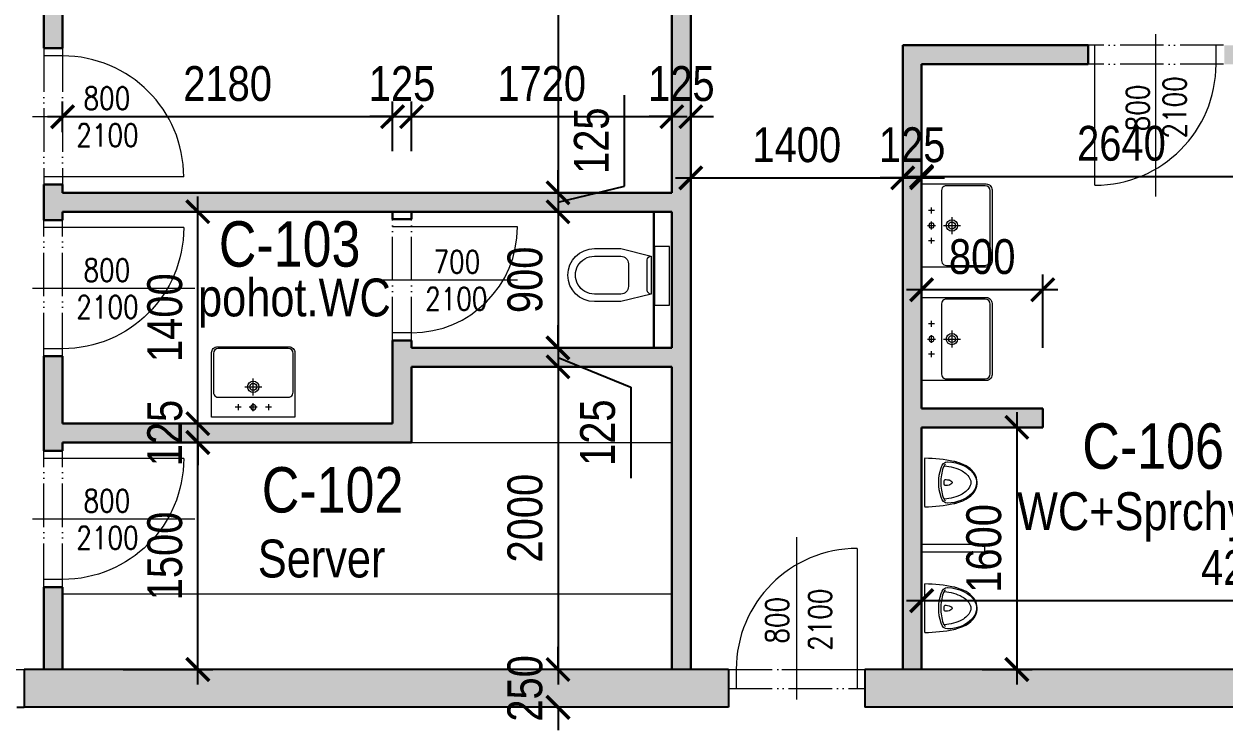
# Model space of a CAD drawing. Header units: millimetres. Extents: x 325046 to 1268204, y 1875583 to 2761998.
# Drawn here: x 911599 to 919526, y 2582493 to 2587159 of the extents above; entities that cross this region are included whole.
import ezdxf

# ---------------------------------------------------------------- set-up
doc = ezdxf.new("R2010")
doc.units = ezdxf.units.MM
doc.header["$LTSCALE"] = 100
doc.header["$PDMODE"] = 65
for name, pattern in [('ACAD_ISO05W100', [33, 24, -3, 0, -3, 0, -3]), ('ACAD_ISO10W100', [18.5, 12, -3, 0.5, -3]), ('DIVIDE', [31.75, 12.7, -6.35, 0, -6.35, 0, -6.35])]:
    doc.linetypes.add(name, pattern=pattern)
for name, color, linetype, lineweight, true_color in [('DVEŘE - POPIS', 7, 'Continuous', 5, 0x008a22), ('INTERIÉR', 7, 'Continuous', 5, 0xa65930), ('otvory', 7, 'Continuous', 20, 0xb30000), ('PŘÍČKY - SDK', 7, 'Continuous', 30, 0x6a1174), ('SANITA  - NOVÁ', 7, 'Continuous', 13, 0x3f3fde)]:
    doc.layers.add(name, color=color, linetype=linetype, lineweight=lineweight, true_color=true_color)
for name, color, linetype in [('kóty 100', 5, 'Continuous'), ('NRŘ', 6, 'DIVIDE'), ('PŘÍČKY - ZDĚNÉ', 4, 'Continuous'), ('ČÍSLO MÍSTNOSTI', 4, 'Continuous')]:
    doc.layers.add(name, color=color, linetype=linetype)
doc.layers.add('Objekty - osy', color=5, linetype='ACAD_ISO10W100', lineweight=20)
doc.layers.add('ŠRAF-YTONG', color=54, linetype='Continuous', lineweight=9)
doc.layers.add('POPIS MÍSTNOSTÍ', color=7, linetype='Continuous', true_color=0x072bf2)
doc.layers.add('ŠRAF - SDK', color=7, linetype='Continuous', true_color=0xfbe0ee)
doc.styles.add('ARIAL NARROW', font='ARIALN.TTF')
doc.styles.add('FSIMPLEX', font='simplex.shx')
doc.dimstyles.new('100', dxfattribs={"dimscale": 100, "dimtxt": 2.3, "dimasz": 1.5, "dimexe": 1, "dimexo": 4, "dimgap": 1, "dimtad": 1, "dimdec": 0, "dimzin": 0, "dimdsep": 46, "dimtxsty": 'ARIAL NARROW', "dimblk": 'ARCHTICK', "dimcen": 4, "dimdle": 1, "dimclrd": 256, "dimclre": 256, "dimclrt": 7, "dimadec": 0, "dimazin": 0, "dimtfac": 1, "dimtdec": 0, "dimtix": 1, "dimtofl": 0, "dimtmove": 0, "dimatfit": 2, "dimldrblk": 'OBLIQUE', "dimfxl": 1, "dimtolj": 1, "dimtzin": 0, "dimlwd": -1, "dimlwe": -1, "dimarcsym": 1})

# ---------------------------------------------------------------- blocks, each defined once
blk = doc.blocks.new('umyvadlo')
for points in [[(-80.5, -65), (-100, -65), (-119.5, -65)], [(-100, -84.5), (-100, -65), (-100, -45.5)], [(26.2, -65), (-26.2, -65)], [(0, -38.8), (0, -91.2)], [(119.5, -65), (100, -65), (80.5, -65)], [(100, -84.5), (100, -65), (100, -45.5)], [(0, -143.8), (0, -256.2)], [(-56.2, -200), (56.2, -200)]]:
    blk.add_lwpolyline(points)
for points in [[(275, 0), (275, 0), (-275, 0), (-275, 0)], [(-275, 0), (-275, 0), (-275, -418.8), (-275, -418.8)], [(275, -418.8), (275, -418.8), (275, 0), (275, 0)], [(-275, -418.8), (-275, -418.8), (-275, -427.1), (-275, -427.1)], [(-275, -427.1), (-274.5, -436.8), (-270.6, -446.1), (-263.9, -453.1)], [(-263.9, -453.1), (-256.6, -460.7), (-246.3, -465), (-235.7, -465)], [(-235.7, -465), (-235.7, -465), (0, -465), (0, -465)], [(0, -465), (0, -465), (235.7, -465), (235.7, -465)], [(235.7, -465), (246.2, -465), (256.6, -460.7), (263.9, -453.1)], [(263.9, -453.1), (270.6, -446.1), (274.5, -436.8), (275, -427.1)], [(275, -427.1), (275, -427.1), (275, -418.8), (275, -418.8)]]:
    blk.add_open_spline(points, degree=3)
for points, knots in [([(17.5, -65), (17.5, -55.3), (9.7, -47.5), (0, -47.5), (-9.7, -47.5), (-17.5, -55.3), (-17.5, -65), (-17.5, -74.7), (-9.7, -82.5), (0, -82.5), (9.7, -82.5), (17.5, -74.7), (17.5, -65)], [0, 0, 0, 0, 1, 1, 1, 2, 2, 2, 3, 3, 3, 4, 4, 4, 4]), ([(0, -453.3), (0, -453.3), (231, -453.3), (231, -453.3), (248.9, -453.3), (263.3, -438.4), (263.3, -420.6), (263.3, -420.6), (263.3, -170.8), (263.3, -170.8), (263.3, -170.8), (263.3, -164.8), (263.3, -164.8), (263.3, -158.4), (262.3, -152.5), (259, -147), (256.3, -142.6), (252.5, -138.7), (248.1, -135.9), (243.2, -132.8), (237.7, -131.5), (231.9, -131.4), (231.9, -131.4), (231.9, -131.4), (231.9, -131.4), (231.9, -131.4), (0, -131.4), (0, -131.4), (0, -131.4), (0, -131.4), (0, -131.4), (0, -131.4), (-231.9, -131.4), (-231.9, -131.4), (-231.9, -131.4), (-231.9, -131.4), (-231.9, -131.4), (-237.7, -131.5), (-243.2, -132.8), (-248.1, -135.9), (-252.5, -138.7), (-256.3, -142.6), (-259, -147), (-262.3, -152.5), (-263.3, -158.4), (-263.3, -164.8), (-263.3, -164.8), (-263.3, -170.8), (-263.3, -170.8), (-263.3, -170.8), (-263.3, -420.6), (-263.3, -420.6), (-263.3, -438.4), (-248.9, -453.3), (-231, -453.3), (-231, -453.3), (0, -453.3), (0, -453.3)], [0, 0, 0, 0, 1, 1, 1, 2, 2, 2, 3, 3, 3, 4, 4, 4, 5, 5, 5, 6, 6, 6, 7, 7, 7, 8, 8, 8, 9, 9, 9, 10, 10, 10, 11, 11, 11, 12, 12, 12, 13, 13, 13, 14, 14, 14, 15, 15, 15, 16, 16, 16, 17, 17, 17, 18, 18, 18, 19, 19, 19, 19]), ([(-37.5, -200), (-37.5, -179.3), (-20.7, -162.5), (0, -162.5), (20.7, -162.5), (37.5, -179.3), (37.5, -200), (37.5, -220.7), (20.7, -237.5), (0, -237.5), (-20.7, -237.5), (-37.5, -220.7), (-37.5, -200)], [0, 0, 0, 0, 1, 1, 1, 2, 2, 2, 3, 3, 3, 4, 4, 4, 4]), ([(-23, -200), (-23, -187.3), (-12.7, -177), (0, -177), (12.7, -177), (23, -187.3), (23, -200), (23, -212.7), (12.7, -223), (0, -223), (-12.7, -223), (-23, -212.7), (-23, -200)], [0, 0, 0, 0, 1, 1, 1, 2, 2, 2, 3, 3, 3, 4, 4, 4, 4])]:
    blk.add_open_spline(points, degree=3, knots=knots)
blk = doc.blocks.new('A$C2DA8013F')
at = {"layer": 'otvory', "linetype": 'ACAD_ISO05W100', "ltscale": 0.12}
for p, q in [((874.6, 0), (874.6, 900)), ((999.6, 0), (999.6, 900))]:
    blk.add_line(p, q, dxfattribs=at)
at = {"layer": 'otvory'}
for p, q in [((74.6, 850), (999.6, 850)), ((874.6, 50), (999.6, 50))]:
    blk.add_line(p, q, dxfattribs=at)
at = {"layer": 'otvory', "ltscale": 2, "transparency": 33554687}
blk.add_line((1073.7, 450), (0, 450), dxfattribs=at)
blk.add_arc((874.6, 850), 800, 180, 270, dxfattribs=at)
blk = doc.blocks.new('pisoir')
for points, knots in [([(154.6, 0), (154.6, 0), (160.5, -3), (160.5, -3), (159, -67.2), (152.7, -131.2), (139.5, -194.1), (138.1, -200.9), (136.4, -207.8), (134.4, -214.5), (122.2, -255.1), (102.7, -297), (68.6, -323.8), (38.6, -347.2), (-1.4, -354.8), (-37.3, -341.4), (-90.4, -321.6), (-119, -265.7), (-134.3, -214.5), (-136.3, -207.8), (-138.1, -200.9), (-139.5, -194.1), (-152.7, -131.2), (-159, -67.2), (-160.5, -3), (-160.5, -3), (-154.5, 0), (-154.5, 0), (-154.5, 0), (154.6, 0), (154.6, 0)], [0, 0, 0, 0, 1, 1, 1, 2, 2, 2, 3, 3, 3, 4, 4, 4, 5, 5, 5, 6, 6, 6, 7, 7, 7, 8, 8, 8, 9, 9, 9, 10, 10, 10, 10]), ([(-137, -154), (-133.8, -210.8), (-115.3, -272), (-72.8, -311.9), (-42.2, -340.8), (0.3, -353), (39.7, -334.8), (105.8, -304.2), (133.2, -221.6), (137, -154), (137, -154), (137, -152.2), (137, -152.2), (137, -133.4), (121.5, -116.4), (97.7, -109), (33.9, -89.2), (-33.9, -89.2), (-97.7, -109), (-121.5, -116.4), (-137, -133.4), (-137, -152.2), (-137, -152.2), (-137, -154), (-137, -154)], [0, 0, 0, 0, 1, 1, 1, 2, 2, 2, 3, 3, 3, 4, 4, 4, 5, 5, 5, 6, 6, 6, 7, 7, 7, 8, 8, 8, 8]), ([(118.5, -138.4), (114.4, -130.6), (106.4, -125.6), (98.3, -122.9), (67.1, -112.5), (33.6, -107.3), (0, -107.3), (-33.6, -107.3), (-67.1, -112.5), (-98.3, -122.9), (-106.4, -125.6), (-114.4, -130.6), (-118.5, -138.4)], [0, 0, 0, 0, 1, 1, 1, 2, 2, 2, 3, 3, 3, 4, 4, 4, 4]), ([(109.7, -131.3), (106.6, -171.9), (96.8, -212.6), (76.4, -248.1), (63.5, -270.6), (45.3, -292.5), (20.7, -302.4), (13.7, -305.2), (6.8, -306.4), (0, -306.3), (-6.8, -306.4), (-13.7, -305.2), (-20.7, -302.4), (-45.3, -292.5), (-63.5, -270.6), (-76.4, -248.1), (-96.8, -212.6), (-106.6, -171.9), (-109.7, -131.3)], [0, 0, 0, 0, 1, 1, 1, 2, 2, 2, 3, 3, 3, 4, 4, 4, 5, 5, 5, 6, 6, 6, 6]), ([(-11.6, -129.7), (-15.3, -129.9), (-18.4, -132.2), (-19.6, -135.8), (-19.6, -135.8), (-19.9, -138.3), (-19.9, -138.3), (-19.8, -139.7), (-19.8, -141.1), (-19.7, -142.6), (-19.3, -149.1), (-18.4, -155.6), (-16.7, -161.9), (-14.7, -169.7), (-9.8, -181.5), (-0.1, -181.9), (9.5, -181.5), (14.7, -169.8), (16.7, -161.9), (18.4, -155.6), (19.3, -149.1), (19.7, -142.6), (19.8, -141), (19.9, -139.4), (19.9, -137.8), (19.9, -137.8), (19.5, -135.1), (19.5, -135.1), (18.3, -131.9), (15.4, -130.1), (12.1, -129.7), (12.1, -129.7), (12.1, -129.7), (12.1, -129.7), (4.2, -129.6), (-3.7, -129.6), (-11.6, -129.7), (-11.6, -129.7), (-11.6, -129.7), (-11.6, -129.7)], [0, 0, 0, 0, 1, 1, 1, 2, 2, 2, 3, 3, 3, 4, 4, 4, 5, 5, 5, 6, 6, 6, 7, 7, 7, 8, 8, 8, 9, 9, 9, 10, 10, 10, 11, 11, 11, 12, 12, 12, 13, 13, 13, 13])]:
    blk.add_open_spline(points, degree=3, knots=knots)
blk = doc.blocks.new('A$C32F32A5B')
at = {"layer": 'SANITA  - NOVÁ', "ltscale": 2, "transparency": 33554687}
for p, q in [((0, 0), (0, 98.3)), ((0, 98.3), (386.6, 98.3)), ((386.6, 98.3), (386.6, 0)), ((386.6, 0), (0, 0))]:
    blk.add_line(p, q, dxfattribs=at)
for points in [[(313.1, 120.8), (363.1, 320.8), (363.1, 495.8, 1), (13.1, 495.8), (13.1, 320.8), (63.1, 120.8)], [(113.1, 270.8), (263.1, 270.8, 0.41), (313.1, 320.8), (313.1, 495.8, 1), (63.1, 495.8), (63.1, 320.8, 0.41), (113.1, 270.8)], [(63.1, 120.8), (313.1, 120.8, 0.41), (288.1, 145.8), (88.1, 145.8, 0.41), (63.1, 120.8)]]:
    blk.add_lwpolyline(points, format="xyb", dxfattribs=at)
blk = doc.blocks.new('A$C2DFD14CC')
at = {"layer": 'otvory', "linetype": 'ACAD_ISO05W100', "ltscale": 0.12}
for p, q in [((75, 0), (75, 800)), ((200, 0), (200, 800))]:
    blk.add_line(p, q, dxfattribs=at)
at = {"layer": 'otvory'}
for p, q in [((900, 750), (75, 750)), ((200, 50), (75, 50))]:
    blk.add_line(p, q, dxfattribs=at)
at = {"layer": 'otvory', "ltscale": 2, "transparency": 33554687}
blk.add_line((0, 400), (900, 400), dxfattribs=at)
blk.add_arc((200, 750), 700, 270, 0, dxfattribs=at)
blk = doc.blocks.new('_ARCHTICK')
at = {"color": 0, "linetype": 'ByBlock', "const_width": 0.15}
blk.add_lwpolyline([(-0.5, -0.5), (0.5, 0.5)], dxfattribs=at)
blk = doc.blocks.new('*D1242')
at = {"layer": 'Defpoints', "color": 0, "linetype": 'ByBlock', "ltscale": 100, "transparency": 16777216}
for p in [(915878.7, 2591092.7), (915126.4, 2586042.7), (915878.7, 2586042.7)]:
    blk.add_point(p, dxfattribs=at)
at = {"layer": 'kóty 100', "linetype": 'ByBlock', "ltscale": 100, "transparency": 16777216}
for p, q in [((915126.4, 2591192.7), (915126.4, 2585942.7)), ((915478.7, 2591092.7), (915026.4, 2591092.7)), ((915478.7, 2586042.7), (915026.4, 2586042.7))]:
    blk.add_line(p, q, dxfattribs=at)
at = {"layer": 'kóty 100', "linetype": 'ByBlock', "ltscale": 100, "transparency": 16777216, "xscale": 150, "yscale": 150, "zscale": 150}
for p, rotation in [((915126.4, 2591092.7), 90), ((915126.4, 2586042.7), 270)]:
    blk.add_blockref('_ARCHTICK', p, dxfattribs=dict(at, rotation=rotation))
at = {"layer": 'kóty 100', "color": 7, "linetype": 'ByBlock', "ltscale": 100, "transparency": 16777216, "insert": (914909, 2588567.7), "char_height": 230, "attachment_point": 5, "rotation": 90, "style": 'ARIAL NARROW'}
blk.add_mtext('\\A1;5050', dxfattribs=at)
blk = doc.blocks.new('_Oblique')
at = {"color": 0, "lineweight": -2}
blk.add_line((-0.5, -0.5), (0.5, 0.5), dxfattribs=at)
blk = doc.blocks.new('*D1243')
at = {"layer": 'Defpoints', "color": 0, "linetype": 'ByBlock', "ltscale": 100, "transparency": 16777216}
for p in [(915878.7, 2586042.7), (915126.4, 2585917.7), (915878.7, 2585917.7)]:
    blk.add_point(p, dxfattribs=at)
at = {"layer": 'kóty 100', "linetype": 'ByBlock', "ltscale": 100, "transparency": 16777216}
for p, q in [((915565.7, 2586087), (915565.7, 2586687.4)), ((915126.4, 2586042.7), (915126.4, 2586192.7)), ((915478.7, 2586042.7), (915026.4, 2586042.7)), ((915126.4, 2585980.2), (915565.7, 2586087)), ((915126.4, 2586042.7), (915126.4, 2585917.7)), ((915478.7, 2585917.7), (915026.4, 2585917.7)), ((915126.4, 2585917.7), (915126.4, 2585767.7))]:
    blk.add_line(p, q, dxfattribs=at)
at = {"layer": 'kóty 100', "linetype": 'ByBlock', "ltscale": 100, "transparency": 16777216, "xscale": 150, "yscale": 150, "zscale": 150}
for p, rotation in [((915126.4, 2586042.7), 270), ((915126.4, 2585917.7), 90)]:
    blk.add_blockref('_ARCHTICK', p, dxfattribs=dict(at, rotation=rotation))
at = {"layer": 'kóty 100', "color": 7, "linetype": 'ByBlock', "ltscale": 100, "transparency": 16777216, "insert": (915348.2, 2586387.2), "char_height": 230, "attachment_point": 5, "rotation": 90, "style": 'ARIAL NARROW'}
blk.add_mtext('\\A1;125', dxfattribs=at)
blk = doc.blocks.new('*D1244')
at = {"layer": 'Defpoints', "color": 0, "linetype": 'ByBlock', "ltscale": 100, "transparency": 16777216}
for p in [(915878.7, 2585917.7), (915126.4, 2585017.7), (915878.7, 2585017.7)]:
    blk.add_point(p, dxfattribs=at)
at = {"layer": 'kóty 100', "linetype": 'ByBlock', "ltscale": 100, "transparency": 16777216}
for p, q in [((915126.4, 2586017.7), (915126.4, 2584917.7)), ((915478.7, 2585917.7), (915026.4, 2585917.7)), ((915478.7, 2585017.7), (915026.4, 2585017.7))]:
    blk.add_line(p, q, dxfattribs=at)
at = {"layer": 'kóty 100', "linetype": 'ByBlock', "ltscale": 100, "transparency": 16777216, "xscale": 150, "yscale": 150, "zscale": 150}
for p, rotation in [((915126.4, 2585917.7), 90), ((915126.4, 2585017.7), 270)]:
    blk.add_blockref('_ARCHTICK', p, dxfattribs=dict(at, rotation=rotation))
at = {"layer": 'kóty 100', "color": 7, "linetype": 'ByBlock', "ltscale": 100, "transparency": 16777216, "insert": (914909, 2585467.7), "char_height": 230, "attachment_point": 5, "rotation": 90, "style": 'ARIAL NARROW'}
blk.add_mtext('\\A1;900', dxfattribs=at)
blk = doc.blocks.new('*D1245')
at = {"layer": 'Defpoints', "color": 0, "linetype": 'ByBlock', "ltscale": 100, "transparency": 16777216}
for p in [(915878.7, 2585017.7), (915126.4, 2584892.7), (915878.7, 2584892.7)]:
    blk.add_point(p, dxfattribs=at)
at = {"layer": 'kóty 100', "linetype": 'ByBlock', "ltscale": 100, "transparency": 16777216}
for p, q in [((915126.4, 2585017.7), (915126.4, 2585167.7)), ((915478.7, 2585017.7), (915026.4, 2585017.7)), ((915126.4, 2585017.7), (915126.4, 2584892.7)), ((915126.4, 2584955.2), (915606.6, 2584757.6)), ((915478.7, 2584892.7), (915026.4, 2584892.7)), ((915126.4, 2584892.7), (915126.4, 2584742.7)), ((915606.6, 2584757.6), (915606.6, 2584157.2))]:
    blk.add_line(p, q, dxfattribs=at)
at = {"layer": 'kóty 100', "linetype": 'ByBlock', "ltscale": 100, "transparency": 16777216, "xscale": 150, "yscale": 150, "zscale": 150}
for p, rotation in [((915126.4, 2585017.7), 270), ((915126.4, 2584892.7), 90)]:
    blk.add_blockref('_ARCHTICK', p, dxfattribs=dict(at, rotation=rotation))
at = {"layer": 'kóty 100', "color": 7, "linetype": 'ByBlock', "ltscale": 100, "transparency": 16777216, "insert": (915389.2, 2584457.4), "char_height": 230, "attachment_point": 5, "rotation": 90, "style": 'ARIAL NARROW'}
blk.add_mtext('\\A1;125', dxfattribs=at)
blk = doc.blocks.new('*D1246')
at = {"layer": 'Defpoints', "color": 0, "linetype": 'ByBlock', "ltscale": 100, "transparency": 16777216}
for p in [(915878.7, 2584892.7), (915126.4, 2582892.7), (915878.7, 2582892.7)]:
    blk.add_point(p, dxfattribs=at)
at = {"layer": 'kóty 100', "linetype": 'ByBlock', "ltscale": 100, "transparency": 16777216}
for p, q in [((915126.4, 2584992.7), (915126.4, 2582792.7)), ((915478.7, 2584892.7), (915026.4, 2584892.7)), ((915478.7, 2582892.7), (915026.4, 2582892.7))]:
    blk.add_line(p, q, dxfattribs=at)
at = {"layer": 'kóty 100', "linetype": 'ByBlock', "ltscale": 100, "transparency": 16777216, "xscale": 150, "yscale": 150, "zscale": 150}
for p, rotation in [((915126.4, 2584892.7), 90), ((915126.4, 2582892.7), 270)]:
    blk.add_blockref('_ARCHTICK', p, dxfattribs=dict(at, rotation=rotation))
at = {"layer": 'kóty 100', "color": 7, "linetype": 'ByBlock', "ltscale": 100, "transparency": 16777216, "insert": (914909, 2583892.7), "char_height": 230, "attachment_point": 5, "rotation": 90, "style": 'ARIAL NARROW'}
blk.add_mtext('\\A1;2000', dxfattribs=at)
blk = doc.blocks.new('*D1247')
at = {"layer": 'Defpoints', "color": 0, "linetype": 'ByBlock', "ltscale": 100, "transparency": 16777216}
for p in [(915878.7, 2582892.7), (915126.4, 2582642.7), (916253.7, 2582642.7)]:
    blk.add_point(p, dxfattribs=at)
at = {"layer": 'kóty 100', "linetype": 'ByBlock', "ltscale": 100, "transparency": 16777216}
for p, q in [((915126.4, 2582892.7), (915126.4, 2583042.7)), ((915478.7, 2582892.7), (915026.4, 2582892.7)), ((915853.7, 2582642.7), (915026.4, 2582642.7)), ((915126.4, 2582642.7), (915126.4, 2582492.7))]:
    blk.add_line(p, q, dxfattribs=at)
at = {"layer": 'kóty 100', "linetype": 'ByBlock', "ltscale": 100, "transparency": 16777216, "xscale": 150, "yscale": 150, "zscale": 150}
for p, rotation in [((915126.4, 2582892.7), 270), ((915126.4, 2582642.7), 90)]:
    blk.add_blockref('_ARCHTICK', p, dxfattribs=dict(at, rotation=rotation))
at = {"layer": 'kóty 100', "color": 7, "linetype": 'ByBlock', "ltscale": 100, "transparency": 16777216, "insert": (914909, 2582767.7), "char_height": 230, "attachment_point": 5, "rotation": 90, "style": 'ARIAL NARROW'}
blk.add_mtext('\\A1;250', dxfattribs=at)
blk = doc.blocks.new('*D1248')
at = {"layer": 'Defpoints', "color": 0, "linetype": 'ByBlock', "ltscale": 100, "transparency": 16777216}
for p in [(911853.7, 2584392.7), (912747, 2584392.7), (911853.7, 2582892.7)]:
    blk.add_point(p, dxfattribs=at)
at = {"layer": 'kóty 100', "linetype": 'ByBlock', "ltscale": 100, "transparency": 16777216}
for p, q in [((912747, 2582792.7), (912747, 2584492.7)), ((912253.7, 2584392.7), (912847, 2584392.7)), ((912253.7, 2582892.7), (912847, 2582892.7))]:
    blk.add_line(p, q, dxfattribs=at)
at = {"layer": 'kóty 100', "linetype": 'ByBlock', "ltscale": 100, "transparency": 16777216, "xscale": 150, "yscale": 150, "zscale": 150}
for p, rotation in [((912747, 2584392.7), 90), ((912747, 2582892.7), 270)]:
    blk.add_blockref('_ARCHTICK', p, dxfattribs=dict(at, rotation=rotation))
at = {"layer": 'kóty 100', "color": 7, "linetype": 'ByBlock', "ltscale": 100, "transparency": 16777216, "insert": (912529.6, 2583642.7), "char_height": 230, "attachment_point": 5, "rotation": 90, "style": 'ARIAL NARROW'}
blk.add_mtext('\\A1;1500', dxfattribs=at)
blk = doc.blocks.new('*D1249')
at = {"layer": 'Defpoints', "color": 0, "linetype": 'ByBlock', "ltscale": 100, "transparency": 16777216}
for p in [(911853.7, 2584517.7), (912747, 2584517.7), (911853.7, 2584392.7)]:
    blk.add_point(p, dxfattribs=at)
at = {"layer": 'kóty 100', "linetype": 'ByBlock', "ltscale": 100, "transparency": 16777216}
for p, q in [((912747, 2584517.7), (912747, 2584667.7)), ((912253.7, 2584517.7), (912847, 2584517.7)), ((912253.7, 2584392.7), (912847, 2584392.7)), ((912747, 2584392.7), (912747, 2584242.7))]:
    blk.add_line(p, q, dxfattribs=at)
at = {"layer": 'kóty 100', "linetype": 'ByBlock', "ltscale": 100, "transparency": 16777216, "xscale": 150, "yscale": 150, "zscale": 150}
for p, rotation in [((912747, 2584517.7), 270), ((912747, 2584392.7), 90)]:
    blk.add_blockref('_ARCHTICK', p, dxfattribs=dict(at, rotation=rotation))
at = {"layer": 'kóty 100', "color": 7, "linetype": 'ByBlock', "ltscale": 100, "transparency": 16777216, "insert": (912529.6, 2584455.2), "char_height": 230, "attachment_point": 5, "rotation": 90, "style": 'ARIAL NARROW'}
blk.add_mtext('\\A1;125', dxfattribs=at)
blk = doc.blocks.new('*D1250')
at = {"layer": 'Defpoints', "color": 0, "linetype": 'ByBlock', "ltscale": 100, "transparency": 16777216}
for p in [(911853.7, 2585917.7), (912747, 2585917.7), (911853.7, 2584517.7)]:
    blk.add_point(p, dxfattribs=at)
at = {"layer": 'kóty 100', "linetype": 'ByBlock', "ltscale": 100, "transparency": 16777216}
for p, q in [((912747, 2584417.7), (912747, 2586017.7)), ((912253.7, 2585917.7), (912847, 2585917.7)), ((912253.7, 2584517.7), (912847, 2584517.7))]:
    blk.add_line(p, q, dxfattribs=at)
at = {"layer": 'kóty 100', "linetype": 'ByBlock', "ltscale": 100, "transparency": 16777216, "xscale": 150, "yscale": 150, "zscale": 150}
for p, rotation in [((912747, 2585917.7), 90), ((912747, 2584517.7), 270)]:
    blk.add_blockref('_ARCHTICK', p, dxfattribs=dict(at, rotation=rotation))
at = {"layer": 'kóty 100', "color": 7, "linetype": 'ByBlock', "ltscale": 100, "transparency": 16777216, "insert": (912529.6, 2585217.7), "char_height": 230, "attachment_point": 5, "rotation": 90, "style": 'ARIAL NARROW'}
blk.add_mtext('\\A1;1400', dxfattribs=at)
blk = doc.blocks.new('*D1251')
at = {"layer": 'Defpoints', "color": 0, "linetype": 'ByBlock', "ltscale": 100, "transparency": 16777216}
for p in [(914033.7, 2586546.1), (911853.7, 2586042.7), (914033.7, 2585917.7)]:
    blk.add_point(p, dxfattribs=at)
at = {"layer": 'kóty 100', "linetype": 'ByBlock', "ltscale": 100, "transparency": 16777216}
for p, q in [((911853.7, 2586442.7), (911853.7, 2586646.1)), ((914033.7, 2586317.7), (914033.7, 2586646.1)), ((911753.7, 2586546.1), (914133.7, 2586546.1))]:
    blk.add_line(p, q, dxfattribs=at)
at = {"layer": 'kóty 100', "linetype": 'ByBlock', "ltscale": 100, "transparency": 16777216, "xscale": 150, "yscale": 150, "zscale": 150, "rotation": 180}
blk.add_blockref('_ARCHTICK', (911853.7, 2586546.1), dxfattribs=at)
at = {"layer": 'kóty 100', "linetype": 'ByBlock', "ltscale": 100, "transparency": 16777216, "xscale": 150, "yscale": 150, "zscale": 150}
blk.add_blockref('_ARCHTICK', (914033.7, 2586546.1), dxfattribs=at)
at = {"layer": 'kóty 100', "color": 7, "linetype": 'ByBlock', "ltscale": 100, "transparency": 16777216, "insert": (912943.7, 2586763.5), "char_height": 230, "attachment_point": 5, "style": 'ARIAL NARROW'}
blk.add_mtext('\\A1;2180', dxfattribs=at)
blk = doc.blocks.new('*D1252')
at = {"layer": 'Defpoints', "color": 0, "linetype": 'ByBlock', "ltscale": 100, "transparency": 16777216}
for p in [(914158.7, 2586546.1), (914033.7, 2585917.7), (914158.7, 2585917.7)]:
    blk.add_point(p, dxfattribs=at)
at = {"layer": 'kóty 100', "linetype": 'ByBlock', "ltscale": 100, "transparency": 16777216}
for p, q in [((914033.7, 2586317.7), (914033.7, 2586646.1)), ((914158.7, 2586317.7), (914158.7, 2586646.1)), ((914033.7, 2586546.1), (913883.7, 2586546.1)), ((914158.7, 2586546.1), (914308.7, 2586546.1))]:
    blk.add_line(p, q, dxfattribs=at)
at = {"layer": 'kóty 100', "linetype": 'ByBlock', "ltscale": 100, "transparency": 16777216, "xscale": 150, "yscale": 150, "zscale": 150}
blk.add_blockref('_ARCHTICK', (914033.7, 2586546.1), dxfattribs=at)
at = {"layer": 'kóty 100', "linetype": 'ByBlock', "ltscale": 100, "transparency": 16777216, "xscale": 150, "yscale": 150, "zscale": 150, "rotation": 180}
blk.add_blockref('_ARCHTICK', (914158.7, 2586546.1), dxfattribs=at)
at = {"layer": 'kóty 100', "color": 7, "linetype": 'ByBlock', "ltscale": 100, "transparency": 16777216, "insert": (914096.2, 2586763.5), "char_height": 230, "attachment_point": 5, "style": 'ARIAL NARROW'}
blk.add_mtext('\\A1;125', dxfattribs=at)
blk = doc.blocks.new('*D1253')
at = {"layer": 'Defpoints', "color": 0, "linetype": 'ByBlock', "ltscale": 100, "transparency": 16777216}
for p in [(915878.7, 2586546.1), (914158.7, 2585917.7), (915878.7, 2585917.7)]:
    blk.add_point(p, dxfattribs=at)
at = {"layer": 'kóty 100', "linetype": 'ByBlock', "ltscale": 100, "transparency": 16777216}
for p, q in [((914158.7, 2586317.7), (914158.7, 2586646.1)), ((915878.7, 2586317.7), (915878.7, 2586646.1)), ((914058.7, 2586546.1), (915978.7, 2586546.1))]:
    blk.add_line(p, q, dxfattribs=at)
at = {"layer": 'kóty 100', "linetype": 'ByBlock', "ltscale": 100, "transparency": 16777216, "xscale": 150, "yscale": 150, "zscale": 150, "rotation": 180}
blk.add_blockref('_ARCHTICK', (914158.7, 2586546.1), dxfattribs=at)
at = {"layer": 'kóty 100', "linetype": 'ByBlock', "ltscale": 100, "transparency": 16777216, "xscale": 150, "yscale": 150, "zscale": 150}
blk.add_blockref('_ARCHTICK', (915878.7, 2586546.1), dxfattribs=at)
at = {"layer": 'kóty 100', "color": 7, "linetype": 'ByBlock', "ltscale": 100, "transparency": 16777216, "insert": (915018.7, 2586763.5), "char_height": 230, "attachment_point": 5, "style": 'ARIAL NARROW'}
blk.add_mtext('\\A1;1720', dxfattribs=at)
blk = doc.blocks.new('*D1254')
at = {"layer": 'Defpoints', "color": 0, "linetype": 'ByBlock', "ltscale": 100, "transparency": 16777216}
for p in [(916003.7, 2586546.1), (915878.7, 2585917.7), (916003.7, 2584451.4)]:
    blk.add_point(p, dxfattribs=at)
at = {"layer": 'kóty 100', "linetype": 'ByBlock', "ltscale": 100, "transparency": 16777216}
for p, q in [((915878.7, 2586317.7), (915878.7, 2586646.1)), ((916003.7, 2584851.4), (916003.7, 2586646.1)), ((915878.7, 2586546.1), (915728.7, 2586546.1)), ((916003.7, 2586546.1), (916153.7, 2586546.1))]:
    blk.add_line(p, q, dxfattribs=at)
at = {"layer": 'kóty 100', "linetype": 'ByBlock', "ltscale": 100, "transparency": 16777216, "xscale": 150, "yscale": 150, "zscale": 150}
blk.add_blockref('_ARCHTICK', (915878.7, 2586546.1), dxfattribs=at)
at = {"layer": 'kóty 100', "linetype": 'ByBlock', "ltscale": 100, "transparency": 16777216, "xscale": 150, "yscale": 150, "zscale": 150, "rotation": 180}
blk.add_blockref('_ARCHTICK', (916003.7, 2586546.1), dxfattribs=at)
at = {"layer": 'kóty 100', "color": 7, "linetype": 'ByBlock', "ltscale": 100, "transparency": 16777216, "insert": (915941.2, 2586763.5), "char_height": 230, "attachment_point": 5, "style": 'ARIAL NARROW'}
blk.add_mtext('\\A1;125', dxfattribs=at)
blk = doc.blocks.new('*D1255')
at = {"layer": 'Defpoints', "color": 0, "linetype": 'ByBlock', "ltscale": 100, "transparency": 16777216}
for p in [(917403.7, 2586613.2), (917403.7, 2586141.6), (916003.7, 2584046.8)]:
    blk.add_point(p, dxfattribs=at)
at = {"layer": 'kóty 100', "linetype": 'ByBlock', "ltscale": 100, "transparency": 16777216}
for p, q in [((916003.7, 2584446.8), (916003.7, 2586241.6)), ((917403.7, 2586213.2), (917403.7, 2586041.6)), ((915903.7, 2586141.6), (917503.7, 2586141.6))]:
    blk.add_line(p, q, dxfattribs=at)
at = {"layer": 'kóty 100', "linetype": 'ByBlock', "ltscale": 100, "transparency": 16777216, "xscale": 150, "yscale": 150, "zscale": 150, "rotation": 180}
blk.add_blockref('_ARCHTICK', (916003.7, 2586141.6), dxfattribs=at)
at = {"layer": 'kóty 100', "linetype": 'ByBlock', "ltscale": 100, "transparency": 16777216, "xscale": 150, "yscale": 150, "zscale": 150}
blk.add_blockref('_ARCHTICK', (917403.7, 2586141.6), dxfattribs=at)
at = {"layer": 'kóty 100', "color": 7, "linetype": 'ByBlock', "ltscale": 100, "transparency": 16777216, "insert": (916703.7, 2586359), "char_height": 230, "attachment_point": 5, "style": 'ARIAL NARROW'}
blk.add_mtext('\\A1;1400', dxfattribs=at)
blk = doc.blocks.new('*D1256')
at = {"layer": 'Defpoints', "color": 0, "linetype": 'ByBlock', "ltscale": 100, "transparency": 16777216}
for p in [(917403.7, 2586613.2), (917528.7, 2586488.2), (917528.7, 2586141.6)]:
    blk.add_point(p, dxfattribs=at)
at = {"layer": 'kóty 100', "linetype": 'ByBlock', "ltscale": 100, "transparency": 16777216}
for p, q in [((917403.7, 2586213.2), (917403.7, 2586041.6)), ((917403.7, 2586141.6), (917253.7, 2586141.6)), ((917528.7, 2586141.6), (917678.7, 2586141.6)), ((917528.7, 2586088.2), (917528.7, 2586041.6))]:
    blk.add_line(p, q, dxfattribs=at)
at = {"layer": 'kóty 100', "linetype": 'ByBlock', "ltscale": 100, "transparency": 16777216, "xscale": 150, "yscale": 150, "zscale": 150}
blk.add_blockref('_ARCHTICK', (917403.7, 2586141.6), dxfattribs=at)
at = {"layer": 'kóty 100', "linetype": 'ByBlock', "ltscale": 100, "transparency": 16777216, "xscale": 150, "yscale": 150, "zscale": 150, "rotation": 180}
blk.add_blockref('_ARCHTICK', (917528.7, 2586141.6), dxfattribs=at)
at = {"layer": 'kóty 100', "color": 7, "linetype": 'ByBlock', "ltscale": 100, "transparency": 16777216, "insert": (917466.2, 2586359), "char_height": 230, "attachment_point": 5, "style": 'ARIAL NARROW'}
blk.add_mtext('\\A1;125', dxfattribs=at)
blk = doc.blocks.new('*D1257')
at = {"layer": 'Defpoints', "color": 0, "linetype": 'ByBlock', "ltscale": 100, "transparency": 16777216}
for p in [(921807, 2583347.5), (917528.7, 2582892.7), (921807, 2582902.8)]:
    blk.add_point(p, dxfattribs=at)
at = {"layer": 'kóty 100', "linetype": 'ByBlock', "ltscale": 100, "transparency": 16777216}
for p, q in [((917528.7, 2583292.7), (917528.7, 2583447.5)), ((921807, 2583302.8), (921807, 2583447.5)), ((917428.7, 2583347.5), (921907, 2583347.5))]:
    blk.add_line(p, q, dxfattribs=at)
at = {"layer": 'kóty 100', "linetype": 'ByBlock', "ltscale": 100, "transparency": 16777216, "xscale": 150, "yscale": 150, "zscale": 150, "rotation": 180}
blk.add_blockref('_ARCHTICK', (917528.7, 2583347.5), dxfattribs=at)
at = {"layer": 'kóty 100', "linetype": 'ByBlock', "ltscale": 100, "transparency": 16777216, "xscale": 150, "yscale": 150, "zscale": 150}
blk.add_blockref('_ARCHTICK', (921807, 2583347.5), dxfattribs=at)
at = {"layer": 'kóty 100', "color": 7, "linetype": 'ByBlock', "ltscale": 100, "transparency": 16777216, "insert": (919667.8, 2583564.9), "char_height": 230, "attachment_point": 5, "style": 'ARIAL NARROW'}
blk.add_mtext('\\A1;4278', dxfattribs=at)
blk = doc.blocks.new('*D1261')
at = {"layer": 'Defpoints', "color": 0, "linetype": 'ByBlock', "ltscale": 100, "transparency": 16777216}
for p in [(917528.7, 2586892.7), (920168.7, 2586151.2), (920168.7, 2586042.7)]:
    blk.add_point(p, dxfattribs=at)
at = {"layer": 'kóty 100', "linetype": 'ByBlock', "ltscale": 100, "transparency": 16777216}
for p, q in [((917528.7, 2586492.7), (917528.7, 2586051.2)), ((920168.7, 2586442.7), (920168.7, 2586251.2)), ((917428.7, 2586151.2), (920268.7, 2586151.2))]:
    blk.add_line(p, q, dxfattribs=at)
at = {"layer": 'kóty 100', "linetype": 'ByBlock', "ltscale": 100, "transparency": 16777216, "xscale": 150, "yscale": 150, "zscale": 150, "rotation": 180}
blk.add_blockref('_ARCHTICK', (917528.7, 2586151.2), dxfattribs=at)
at = {"layer": 'kóty 100', "linetype": 'ByBlock', "ltscale": 100, "transparency": 16777216, "xscale": 150, "yscale": 150, "zscale": 150}
blk.add_blockref('_ARCHTICK', (920168.7, 2586151.2), dxfattribs=at)
at = {"layer": 'kóty 100', "color": 7, "linetype": 'ByBlock', "ltscale": 100, "transparency": 16777216, "insert": (918848.7, 2586368.6), "char_height": 230, "attachment_point": 5, "style": 'ARIAL NARROW'}
blk.add_mtext('\\A1;2640', dxfattribs=at)
blk = doc.blocks.new('*D1281')
at = {"layer": 'Defpoints', "color": 0, "linetype": 'ByBlock', "ltscale": 100, "transparency": 16777216}
for p in [(917528.7, 2584492.7), (917528.7, 2582892.7), (918157.8, 2582892.7)]:
    blk.add_point(p, dxfattribs=at)
at = {"layer": 'kóty 100', "linetype": 'ByBlock', "ltscale": 100, "transparency": 16777216}
for p, q in [((918157.8, 2584592.7), (918157.8, 2582792.7)), ((917928.7, 2584492.7), (918257.8, 2584492.7)), ((917928.7, 2582892.7), (918257.8, 2582892.7))]:
    blk.add_line(p, q, dxfattribs=at)
at = {"layer": 'kóty 100', "linetype": 'ByBlock', "ltscale": 100, "transparency": 16777216, "xscale": 150, "yscale": 150, "zscale": 150}
for p, rotation in [((918157.8, 2584492.7), 90), ((918157.8, 2582892.7), 270)]:
    blk.add_blockref('_ARCHTICK', p, dxfattribs=dict(at, rotation=rotation))
at = {"layer": 'kóty 100', "color": 7, "linetype": 'ByBlock', "ltscale": 100, "transparency": 16777216, "insert": (917940.4, 2583692.7), "char_height": 230, "attachment_point": 5, "rotation": 90, "style": 'ARIAL NARROW'}
blk.add_mtext('\\A1;1600', dxfattribs=at)
blk = doc.blocks.new('*D1282')
at = {"layer": 'Defpoints', "color": 0, "linetype": 'ByBlock', "ltscale": 100, "transparency": 16777216}
for p in [(917528.7, 2585402.4), (917528.7, 2584617.7), (918328.7, 2584617.7)]:
    blk.add_point(p, dxfattribs=at)
at = {"layer": 'kóty 100', "linetype": 'ByBlock', "ltscale": 100, "transparency": 16777216}
for p, q in [((917528.7, 2585017.7), (917528.7, 2585502.4)), ((918328.7, 2585017.7), (918328.7, 2585502.4)), ((918428.7, 2585402.4), (917428.7, 2585402.4))]:
    blk.add_line(p, q, dxfattribs=at)
at = {"layer": 'kóty 100', "linetype": 'ByBlock', "ltscale": 100, "transparency": 16777216, "xscale": 150, "yscale": 150, "zscale": 150, "rotation": 180}
blk.add_blockref('_ARCHTICK', (917528.7, 2585402.4), dxfattribs=at)
at = {"layer": 'kóty 100', "linetype": 'ByBlock', "ltscale": 100, "transparency": 16777216, "xscale": 150, "yscale": 150, "zscale": 150}
blk.add_blockref('_ARCHTICK', (918328.7, 2585402.4), dxfattribs=at)
at = {"layer": 'kóty 100', "color": 7, "linetype": 'ByBlock', "ltscale": 100, "transparency": 16777216, "insert": (917928.7, 2585619.8), "char_height": 230, "attachment_point": 5, "style": 'ARIAL NARROW'}
blk.add_mtext('\\A1;800', dxfattribs=at)

msp = doc.modelspace()

# ---------------------------------------------------------------- hatches: boundary and pattern name
at = {"layer": 'ŠRAF - SDK', "ltscale": 100}
h = msp.add_hatch(color=256, dxfattribs=at)
h.dxf.hatch_style = 1
h.paths.add_polyline_path([(911853.7, 2591092.7), (911778.7, 2591092.7), (911778.7, 2591242.7), (911753.7, 2591242.7), (911728.7, 2591242.7), (911728.7, 2586997.7), (911853.7, 2586997.7)])
h.paths.add_polyline_path([(916003.6, 2588092.7), (917403.7, 2588092.7), (917403.7, 2588192.7), (916003.6, 2588192.7), (916003.7, 2590642.7), (915878.7, 2590642.7), (915878.7, 2586042.7), (911853.7, 2586042.7), (911853.7, 2586097.7), (911728.7, 2586097.7), (911728.7, 2585862.7), (911853.7, 2585862.7), (911853.7, 2585917.7), (915878.7, 2585917.7), (915878.7, 2585017.7), (914158.7, 2585017.7), (914158.7, 2585067.7), (914033.7, 2585067.7), (914033.7, 2584517.7), (911853.7, 2584517.7), (911853.7, 2584962.7), (911728.7, 2584962.7), (911728.7, 2584337.7), (911853.7, 2584337.7), (911853.7, 2584392.7), (914158.7, 2584392.7), (914158.7, 2584892.7), (915878.7, 2584892.7), (915878.7, 2582892.7), (916003.7, 2582892.7)])
h.paths.add_polyline_path([(911853.7, 2583437.7), (911728.7, 2583437.7), (911728.7, 2582892.7), (911828.7, 2582892.7), (911853.7, 2582892.7)], flags=17)
h = msp.add_hatch(color=256, dxfattribs=at)
h.dxf.hatch_style = 1
h.paths.add_polyline_path([(924628.7, 2587017.7), (922138.7, 2587017.7), (922138.7, 2590642.7), (922013.7, 2590642.7), (922013.7, 2587017.7), (919528.7, 2587017.7), (919528.7, 2586892.7), (920168.7, 2586892.7), (920168.7, 2586842.7), (920293.7, 2586842.7), (920293.7, 2586892.7), (922013.7, 2586892.7), (922013.7, 2584967.7), (920293.7, 2584967.7), (920293.7, 2585017.7), (920168.7, 2585017.7), (920168.7, 2584842.7), (921823.7, 2584842.7), (921823.7, 2583930.7), (920168.7, 2583930.7), (920168.7, 2583805.7), (921823.7, 2583805.7), (921823.7, 2583142.7), (922328.7, 2583142.7), (922328.7, 2583817.7), (923983.7, 2583817.7), (923983.7, 2583992.7), (923858.7, 2583992.7), (923858.7, 2583942.7), (922138.7, 2583942.7), (922138.7, 2584842.7), (923858.7, 2584842.7), (923858.7, 2584792.7), (923983.7, 2584792.7), (923983.7, 2585017.7), (923858.7, 2585017.7), (923858.7, 2584967.7), (922138.7, 2584967.7), (922138.7, 2585867.7), (923858.7, 2585867.7), (923858.7, 2585817.7), (923983.7, 2585817.7), (923983.7, 2586042.7), (923858.7, 2586042.7), (923858.7, 2585992.7), (922138.7, 2585992.7), (922138.7, 2586892.7), (923858.7, 2586892.7), (923858.7, 2586842.7), (923983.7, 2586842.7), (923983.7, 2586892.7), (924628.7, 2586892.7)])
h.paths.add_polyline_path([(926753.7, 2587017.7), (925528.7, 2587017.7), (925528.7, 2586892.7), (926628.7, 2586892.7), (926628.7, 2583942.7), (925183.7, 2583942.7), (925183.7, 2583817.7), (926628.7, 2583817.7), (926628.7, 2582892.7), (926753.7, 2582892.7)])
h.paths.add_polyline_path([(918328.7, 2584492.7), (918328.7, 2584617.7), (917528.7, 2584617.7), (917528.7, 2586892.7), (918628.7, 2586892.7), (918628.7, 2587017.7), (917403.7, 2587017.7), (917403.7, 2582892.7), (917528.7, 2582892.7), (917528.7, 2584492.7)])
at = {"layer": 'ŠRAF-YTONG', "linetype": 'ByBlock', "ltscale": 100, "true_color": 0x919191}
h = msp.add_hatch(color=252, dxfattribs=at)
h.dxf.hatch_style = 1
h.paths.add_polyline_path([(946078.7, 2589842.7), (946328.7, 2589842.7), (946328.7, 2590642.7), (946078.7, 2590642.7)])
h.paths.add_polyline_path([(946328.7, 2588842.7), (946078.7, 2588842.7), (946078.7, 2587667.6), (946328.7, 2587667.6)])
h.paths.add_polyline_path([(946328.7, 2586767.6), (946078.7, 2586767.6), (946078.7, 2583142.7), (946328.7, 2583142.7)])
h.paths.add_polyline_path([(945578.7, 2582892.7), (945578.7, 2582642.7), (945828.7, 2582642.7), (945828.7, 2582892.7)])
h.paths.add_polyline_path([(944828.7, 2582642.7), (944828.7, 2582892.7), (944578.7, 2582892.7), (944578.7, 2582642.7)])
h.paths.add_polyline_path([(938908.7, 2582892.7), (938908.7, 2582642.7), (943578.7, 2582642.7), (943578.7, 2582892.7)])
h.paths.add_polyline_path([(937908.7, 2582642.7), (937908.7, 2582892.7), (934328.7, 2582892.7), (934328.7, 2582642.7)])
h.paths.add_polyline_path([(933578.7, 2582892.7), (933578.7, 2582642.7), (933828.7, 2582642.7), (933828.7, 2582892.7)])
h.paths.add_polyline_path([(927903.7, 2582892.7), (927903.7, 2582642.7), (932578.7, 2582642.7), (932578.7, 2582892.7)])
h.paths.add_polyline_path([(927003.7, 2582642.7), (927003.7, 2582892.7), (922328.7, 2582892.7), (922328.7, 2582642.7)])
h.paths.add_polyline_path([(921828.7, 2582642.7), (921828.7, 2582892.7), (917153.7, 2582892.7), (917153.7, 2582642.7)])
h.paths.add_polyline_path([(916253.7, 2582642.7), (916253.7, 2582892.7), (911598.7, 2582892.7), (911598.7, 2582642.7), (911828.7, 2582642.7)])
h.paths.add_polyline_path([(910448.7, 2582642.7), (910598.7, 2582642.7), (910598.7, 2582892.7), (910448.7, 2582892.7)])

# ---------------------------------------------------------------- linework, layer by layer
at = {"layer": 'INTERIÉR', "ltscale": 100}
msp.add_line((914158.7, 2584392.7), (915878.7, 2584392.7), dxfattribs=at)
msp.add_lwpolyline([(911853.7, 2583392.7), (915878.7, 2583392.7)], dxfattribs=at)
at = {"layer": 'NRŘ', "ltscale": 0.1}
msp.add_line((910598.7, 2582642.7), (911598.7, 2582642.7), dxfattribs=at)
at = {"layer": 'Objekty - osy', "ltscale": 0.5}
msp.add_lwpolyline([(908279.2, 2582892.7), (947078.7, 2582892.7)], dxfattribs=at)
at = {"layer": 'PŘÍČKY - SDK'}
for p, q in [((911728.7, 2586997.7), (911728.7, 2591242.7)), ((911853.7, 2586997.7), (911853.7, 2591092.7)), ((915878.7, 2590642.7), (915878.7, 2586042.7)), ((916003.6, 2588092.7), (916003.7, 2582892.7)), ((911853.7, 2586997.7), (911728.7, 2586997.7)), ((917403.7, 2587017.7), (917403.7, 2582892.7)), ((918628.7, 2587017.7), (917403.7, 2587017.7)), ((918628.7, 2586892.7), (918628.7, 2587017.7)), ((917528.7, 2584617.7), (917528.7, 2586892.7)), ((918628.7, 2586892.7), (917528.7, 2586892.7)), ((911853.7, 2586097.7), (911728.7, 2586097.7)), ((911853.7, 2586042.7), (911853.7, 2586097.7)), ((911853.7, 2585917.7), (911853.7, 2585862.7)), ((914033.7, 2585867.7), (914033.7, 2585917.7)), ((914158.7, 2585867.7), (914158.7, 2585917.7)), ((915758.7, 2585917.7), (915758.7, 2585017.7)), ((915878.7, 2585917.7), (915878.7, 2585017.7)), ((911853.7, 2585862.7), (911728.7, 2585862.7)), ((914158.7, 2585867.7), (914033.7, 2585867.7)), ((914158.7, 2585067.7), (914033.7, 2585067.7)), ((911853.7, 2584962.7), (911728.7, 2584962.7)), ((911728.7, 2584337.7), (911728.7, 2584962.7)), ((911853.7, 2584517.7), (911853.7, 2584962.7)), ((915878.7, 2584892.7), (915878.7, 2582892.7)), ((918328.7, 2584617.7), (917528.7, 2584617.7)), ((918328.7, 2584492.7), (918328.7, 2584617.7)), ((917528.7, 2582892.7), (917528.7, 2584492.7)), ((918328.7, 2584492.7), (917528.7, 2584492.7)), ((911853.7, 2584392.7), (911853.7, 2584337.7)), ((911853.7, 2584337.7), (911853.7, 2584392.7)), ((911853.7, 2584337.7), (911728.7, 2584337.7)), ((911728.7, 2582892.7), (911728.7, 2583437.7)), ((911853.7, 2583437.7), (911728.7, 2583437.7)), ((911853.7, 2582892.7), (911853.7, 2583437.7))]:
    msp.add_line(p, q, dxfattribs=at)
at = {"layer": 'PŘÍČKY - SDK', "ltscale": 100}
for p, q in [((911728.7, 2586097.7), (911728.7, 2585862.7)), ((911853.7, 2586042.7), (915878.7, 2586042.7)), ((911853.7, 2585917.7), (915878.7, 2585917.7)), ((914033.7, 2585067.7), (914033.7, 2584517.7)), ((914158.7, 2585067.7), (914158.7, 2585017.7)), ((914158.7, 2585017.7), (915878.7, 2585017.7)), ((914158.7, 2584892.7), (915878.7, 2584892.7)), ((914158.7, 2584892.7), (914158.7, 2584392.7)), ((911853.7, 2584517.7), (914033.7, 2584517.7)), ((911853.7, 2584392.7), (914158.7, 2584392.7))]:
    msp.add_line(p, q, dxfattribs=at)
at = {"layer": 'PŘÍČKY - ZDĚNÉ', "ltscale": 100}
for p, q in [((916253.7, 2582892.7), (911598.7, 2582892.7)), ((911828.7, 2582892.7), (911598.7, 2582892.7)), ((916253.7, 2582892.7), (916253.7, 2582642.7)), ((921828.7, 2582892.7), (917153.7, 2582892.7)), ((917153.7, 2582892.7), (917153.7, 2582642.7)), ((916253.7, 2582642.7), (911598.7, 2582642.7)), ((911828.7, 2582642.7), (911598.7, 2582642.7)), ((921828.7, 2582642.7), (917153.7, 2582642.7))]:
    msp.add_line(p, q, dxfattribs=at)
at = {"layer": 'PŘÍČKY - ZDĚNÉ'}
msp.add_lwpolyline([(911598.7, 2582892.7), (911598.7, 2582642.7)], dxfattribs=at)
at = {"layer": 'SANITA  - NOVÁ'}
msp.add_lwpolyline([(917945.7, 2583717.7), (917530.6, 2583717.7), (917530.6, 2583670), (917945.7, 2583670)], close=True, dxfattribs=at)

# ---------------------------------------------------------------- block references
at = {"layer": 'otvory'}
for p, rotation in [((919523.7, 2586018.1), 90.0000000000267), ((912728.3, 2586997.7), 180.0000000000267), ((916253.7, 2583767.4), 270)]:
    msp.add_blockref('A$C2DA8013F', p, dxfattribs=dict(at, rotation=rotation))
at = {"layer": 'otvory', "xscale": -1, "rotation": 359.9999999999733}
for p in [(912728.3, 2584962.7), (912728.3, 2583437.7)]:
    msp.add_blockref('A$C2DA8013F', p, dxfattribs=at)
at = {"layer": 'otvory'}
msp.add_blockref('A$C2DFD14CC', (913958.7, 2585067.7), dxfattribs=at)
at = {"layer": 'SANITA  - NOVÁ', "xscale": -1}
for name, p, rotation in [('umyvadlo', (917528.7, 2585826.6), 90.00020335859061), ('A$C32F32A5B', (915862.3, 2585687.1), 90.0000000000267), ('umyvadlo', (917528.7, 2585076.6), 90.00020335859061), ('umyvadlo', (913113.1, 2584560.6), 180.0002033585906)]:
    msp.add_blockref(name, p, dxfattribs=dict(at, rotation=rotation))
at = {"layer": 'SANITA  - NOVÁ', "rotation": 90.00000507309693}
for p in [(917547.7, 2584128.3), (917547.7, 2583297.3)]:
    msp.add_blockref('pisoir', p, dxfattribs=at)

# ---------------------------------------------------------------- texts
at = {"layer": 'DVEŘE - POPIS', "style": 'FSIMPLEX', "width": 0.8}
for s, rotation, p in [('2100', 90, (919275.2, 2586401.9)), ('800', 90, (919031.2, 2586449.6)), ('700', 360, (914304.1, 2585512.3)), ('2100', 360, (914248.7, 2585266.7)), ('800', 90, (916648.6, 2583063.7)), ('2100', 90, (916932.6, 2583016))]:
    msp.add_text(s, height=150, rotation=rotation, dxfattribs=at).set_placement(p)
for s, p in [('800', (911991.9, 2586592.4)), ('2100', (911944.2, 2586348.3)), ('800', (911991.9, 2585457.3)), ('2100', (911944.2, 2585213.3)), ('800', (911991.9, 2583932.3)), ('2100', (911944.2, 2583688.3))]:
    msp.add_text(s, height=150, dxfattribs=at).set_placement(p)
at = {"layer": 'POPIS MÍSTNOSTÍ', "char_height": 250, "width": 3980.887, "attachment_point": 7, "style": 'ARIAL NARROW'}
for s, insert in [('pohot.WC', (912748.3, 2585151, 0)), ('WC+Sprchy M', (918158.8, 2583738.5, 0)), ('Server', (913143.1, 2583497.4, 0))]:
    msp.add_mtext(s, dxfattribs=dict(at, insert=insert))
at = {"layer": 'ČÍSLO MÍSTNOSTI', "style": 'ARIAL NARROW'}
for s, p in [('C-103', (912885.7, 2585554.9)), ('C-106', (918590.1, 2584219)), ('C-102', (913169.5, 2583930))]:
    msp.add_text(s, height=300, dxfattribs=at).set_placement(p)

# ---------------------------------------------------------------- dimensions: what is measured, and where the dimension line sits
at = {"layer": 'kóty 100', "linetype": 'ByBlock', "ltscale": 100}
for base, p1, p2, picture, middle in [((915126.4, 2586042.7), (915878.7, 2591092.7), (915878.7, 2586042.7), '*D1242', (914909, 2588567.7)), ((912747, 2585917.7), (911853.7, 2584517.7), (911853.7, 2585917.7), '*D1250', (912529.6, 2585217.7)), ((915126.4, 2585017.7), (915878.7, 2585917.7), (915878.7, 2585017.7), '*D1244', (914909, 2585467.7)), ((915126.4, 2582892.7), (915878.7, 2584892.7), (915878.7, 2582892.7), '*D1246', (914909, 2583892.7)), ((912747, 2584517.7), (911853.7, 2584392.7), (911853.7, 2584517.7), '*D1249', (912529.6, 2584455.2)), ((915126.4, 2582642.7), (915878.7, 2582892.7), (916253.7, 2582642.7), '*D1247', (914909, 2582767.7))]:
    dim = msp.add_linear_dim(base=base, p1=p1, p2=p2, angle=90, dimstyle='100', override={"dimtmove": 1}, dxfattribs=at)
    dim.commit()
    dim.dimension.update_dxf_attribs({"geometry": picture, "text_midpoint": middle})
for base, p1, p2, picture, middle in [((914033.7, 2586546.1), (911853.7, 2586042.7), (914033.7, 2585917.7), '*D1251', (912943.7, 2586763.5)), ((920168.7, 2586151.2), (917528.7, 2586892.7), (920168.7, 2586042.7), '*D1261', (918848.7, 2586368.6)), ((917528.7, 2585402.4), (918328.7, 2584617.7), (917528.7, 2584617.7), '*D1282', (917928.7, 2585619.8)), ((921807, 2583347.5), (917528.7, 2582892.7), (921807, 2582902.8), '*D1257', (919667.8, 2583564.9))]:
    dim = msp.add_linear_dim(base=base, p1=p1, p2=p2, dimstyle='100', dxfattribs=at)
    dim.commit()
    dim.dimension.update_dxf_attribs({"geometry": picture, "text_midpoint": middle})
for base, p1, p2, picture, middle in [((914158.7, 2586546.1), (914033.7, 2585917.7), (914158.7, 2585917.7), '*D1252', (914096.2, 2586763.5)), ((915878.7, 2586546.1), (914158.7, 2585917.7), (915878.7, 2585917.7), '*D1253', (915018.7, 2586763.5)), ((916003.7, 2586546.1), (915878.7, 2585917.7), (916003.7, 2584451.4), '*D1254', (915941.2, 2586763.5)), ((917403.7, 2586141.6), (916003.7, 2584046.8), (917403.7, 2586613.2), '*D1255', (916703.7, 2586359)), ((917528.7, 2586141.6), (917403.7, 2586613.2), (917528.7, 2586488.2), '*D1256', (917466.2, 2586359))]:
    dim = msp.add_linear_dim(base=base, p1=p1, p2=p2, dimstyle='100', override={"dimtmove": 1}, dxfattribs=at)
    dim.commit()
    dim.dimension.update_dxf_attribs({"geometry": picture, "text_midpoint": middle})
for base, p1, p2, picture, middle in [((915126.4, 2585917.7), (915878.7, 2586042.7), (915878.7, 2585917.7), '*D1243', (915565.7, 2586187)), ((915126.4, 2584892.7), (915878.7, 2585017.7), (915878.7, 2584892.7), '*D1245', (915606.6, 2584657.6))]:
    dim = msp.add_linear_dim(base=base, p1=p1, p2=p2, angle=90, dimstyle='100', override={"dimtmove": 1}, dxfattribs=at)
    dim.commit()
    dim.dimension.update_dxf_attribs({"geometry": picture, "text_midpoint": middle, "dimtype": 160})
for base, p1, p2, picture, middle in [((918157.8, 2582892.7), (917528.7, 2584492.7), (917528.7, 2582892.7), '*D1281', (917940.4, 2583692.7)), ((912747, 2584392.7), (911853.7, 2582892.7), (911853.7, 2584392.7), '*D1248', (912529.6, 2583642.7))]:
    dim = msp.add_linear_dim(base=base, p1=p1, p2=p2, angle=90, dimstyle='100', dxfattribs=at)
    dim.commit()
    dim.dimension.update_dxf_attribs({"geometry": picture, "text_midpoint": middle})

doc.saveas('drawing.dxf')
